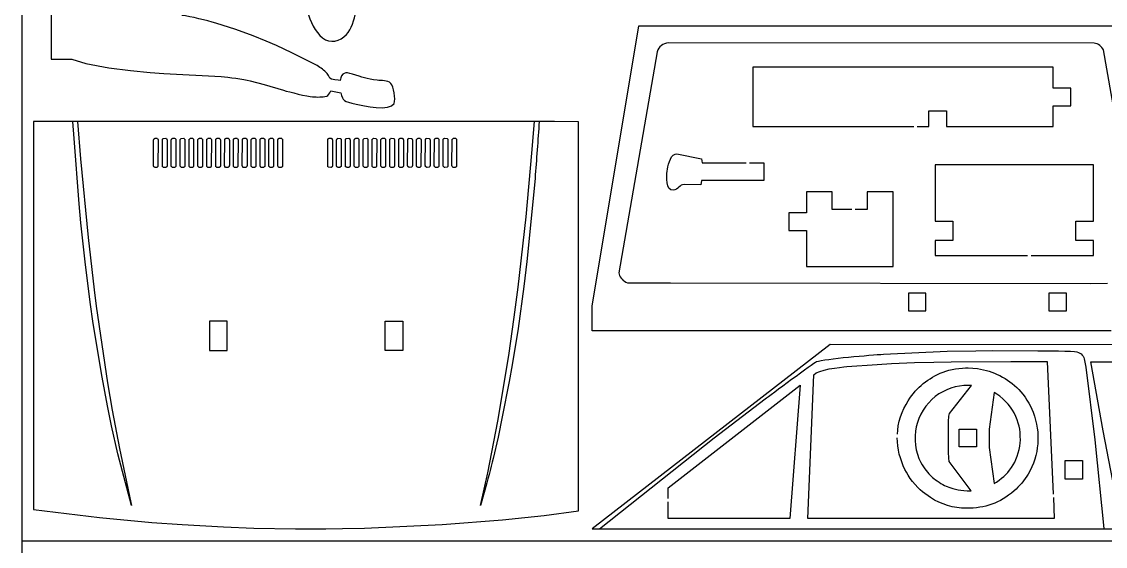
# Model space of a CAD drawing. Extents: x 16 to 596, y 60 to 440.
# Drawn here: x 16.2 to 173.4, y 249.5 to 325.7 of the extents above; entities that cross this region are included whole.
import ezdxf

# ---------------------------------------------------------------- set-up
doc = ezdxf.new("R2010")
doc.units = 0
doc.layers.get('0').update_dxf_attribs({"linetype": 'CONTINUOUS'})

msp = doc.modelspace()

# ---------------------------------------------------------------- linework, layer by layer
at = {"color": 1}
for p, q in [((16.208698, 440.268814), (16.208698, 60.268814)), ((23.808698, 308.718814), (23.633698, 311.168714)), ((24.308698, 311.168714), (24.758698, 305.768814)), ((90.208698, 306.568814), (90.583698, 311.168714)), ((24.533698, 299.243814), (23.808698, 308.718814)), ((89.383598, 297.343714), (90.208698, 306.568814)), ((24.758698, 305.768814), (25.833698, 294.343714)), ((90.683698, 302.943814), (90.283698, 298.543814)), ((24.808698, 296.443814), (24.533698, 299.243814)), ((88.233698, 287.143814), (89.383598, 297.343714)), ((90.283698, 298.543814), (89.483698, 290.868814)), ((25.408698, 290.793714), (24.808698, 296.443814)), ((25.833698, 294.343714), (26.708698, 286.743814)), ((89.483698, 290.868814), (89.058698, 287.218714)), ((26.133698, 284.968814), (25.408698, 290.793714)), ((26.708698, 286.743814), (27.033698, 284.368814)), ((87.658698, 282.768814), (88.233698, 287.143814)), ((89.058698, 287.218714), (88.208698, 281.118814)), ((26.583698, 281.843714), (26.133698, 284.968814)), ((27.033698, 284.368814), (28.658698, 273.218814)), ((27.883698, 274.068714), (26.583698, 281.843714)), ((86.858698, 277.193814), (87.658698, 282.768814)), ((88.208698, 281.118814), (87.358698, 275.868714)), ((85.283698, 267.668814), (86.858698, 277.193814)), ((141.208698, 277.393814), (150.483598, 277.818814)), ((150.483598, 277.818814), (154.608698, 277.893714)), ((154.608698, 277.893714), (157.083698, 277.918814)), ((157.083698, 277.918814), (163.633698, 277.893714)), ((87.358698, 275.868714), (86.933698, 273.443814)), ((170.408698, 276.468714), (170.558698, 275.493714)), ((170.558698, 275.493714), (171.883698, 264.943714)), ((28.658698, 269.893714), (27.883698, 274.068714)), ((28.658698, 273.218814), (29.333698, 269.243814)), ((86.933698, 273.443814), (85.933698, 268.293814)), ((116.683698, 265.243814), (124.058698, 270.893714)), ((29.258698, 266.993814), (28.658698, 269.893714)), ((29.333698, 269.243814), (30.383698, 263.718814)), ((83.808598, 260.168714), (85.283698, 267.668814)), ((85.933698, 268.293814), (85.308698, 265.343714)), ((30.158698, 262.943714), (29.258698, 266.993814)), ((85.308698, 265.343714), (84.583698, 262.243814)), ((100.033698, 252.018814), (116.683698, 265.243814)), ((171.883698, 264.943714), (173.208698, 252.093714)), ((32.133698, 255.443714), (30.158698, 262.943714)), ((30.383698, 263.718814), (32.058698, 255.843714)), ((82.758698, 255.443714), (83.808598, 260.168714)), ((83.383698, 257.668814), (82.758698, 255.443714)), ((32.058698, 255.843714), (32.133698, 255.443714))]:
    msp.add_line(p, q, dxfattribs=at)
at = {"color": 3}
for p, q in [((20.483698, 327.393814), (20.483698, 320.243814)), ((47.283698, 324.543814), (44.383698, 325.468714)), ((49.783698, 323.643814), (47.283698, 324.543814)), ((98.983698, 284.368814), (105.733698, 325.068714)), ((105.733698, 325.068714), (175.633698, 325.068714)), ((51.658698, 322.868814), (49.783698, 323.643814)), ((53.158698, 322.218814), (51.658698, 322.868814)), ((171.808698, 322.568814), (110.033698, 322.593814)), ((55.383698, 321.168814), (53.158698, 322.218814)), ((56.283698, 320.718714), (55.383698, 321.168814)), ((59.058698, 319.293814), (56.283698, 320.718714)), ((108.408598, 321.318714), (102.858598, 289.193714)), ((177.208698, 298.293714), (173.133698, 321.568814)), ((20.483698, 320.243814), (23.483698, 320.243814)), ((23.483698, 320.243814), (25.508698, 319.618814)), ((25.508698, 319.618814), (28.833698, 318.993814)), ((28.833698, 318.993814), (31.983698, 318.593814)), ((31.983698, 318.593814), (34.833698, 318.318714)), ((34.833698, 318.318714), (36.833698, 318.143714)), ((36.833698, 318.143714), (45.158698, 317.693814)), ((49.358698, 317.068814), (51.408698, 316.543714)), ((51.408698, 316.543714), (54.208698, 315.718814)), ((61.058698, 315.618814), (62.508698, 315.368714)), ((21.196198, 311.168714), (17.933698, 311.168714)), ((17.933698, 311.168714), (17.933698, 254.843714)), ((91.258698, 311.168714), (21.196198, 311.168714)), ((93.515698, 311.158914), (91.258698, 311.168714)), ((96.983698, 311.143814), (93.515698, 311.158914)), ((96.983698, 254.643714), (96.983698, 311.143814)), ((103.858598, 287.868814), (104.108698, 287.768714)), ((104.108698, 287.768714), (106.229098, 287.768714)), ((106.229098, 287.768714), (110.333698, 287.768714)), ((110.333698, 287.768714), (171.208698, 287.668814)), ((171.208698, 287.668814), (173.741498, 287.701914)), ((98.983698, 280.793814), (98.983698, 284.368814)), ((106.729098, 280.793814), (98.983698, 280.793814)), ((174.241498, 280.793814), (106.729098, 280.793814)), ((133.508698, 278.793814), (98.983698, 252.018814)), ((228.358698, 278.718814), (133.508698, 278.793814)), ((135.933698, 275.593814), (140.333698, 275.918814)), ((140.333698, 275.918814), (142.408698, 276.043714)), ((142.408698, 276.043714), (145.708698, 276.168814)), ((145.708698, 276.168814), (148.533698, 276.243714)), ((148.533698, 276.243714), (151.058698, 276.268714)), ((151.058698, 276.268714), (159.683698, 276.343814)), ((159.683698, 276.343814), (164.983698, 276.318814)), ((164.983698, 276.318814), (165.850398, 257.062314)), ((173.108698, 266.243814), (171.308698, 276.293714)), ((171.308698, 276.293714), (216.383698, 276.250114)), ((130.258598, 253.543814), (131.133698, 274.393814)), ((110.008598, 257.968814), (129.158698, 272.893714)), ((129.158698, 272.893714), (127.658598, 253.543814)), ((175.007098, 256.236314), (173.108698, 266.243814)), ((110.008598, 256.450214), (110.008598, 257.968814)), ((165.872898, 256.562314), (166.008698, 253.543814)), ((17.933698, 254.843714), (24.283698, 254.043714)), ((110.008598, 253.543814), (110.008598, 255.950214)), ((24.283698, 254.043714), (27.483698, 253.668714)), ((27.483698, 253.668714), (35.083698, 252.968814)), ((77.183698, 252.643714), (85.983598, 253.343814)), ((85.983598, 253.343814), (89.183598, 253.668714)), ((89.183598, 253.668714), (91.983698, 253.993814)), ((91.983698, 253.993814), (96.983698, 254.643714)), ((127.658598, 253.543814), (110.008598, 253.543814)), ((166.008698, 253.543814), (130.258598, 253.543814)), ((35.083698, 252.968814), (39.483698, 252.643714)), ((39.483698, 252.643714), (45.483698, 252.318814)), ((45.483698, 252.318814), (49.908698, 252.143814)), ((49.908698, 252.143814), (55.933698, 252.043714)), ((55.933698, 252.043714), (60.333698, 252.043714)), ((60.333698, 252.043714), (62.758698, 252.068714)), ((62.758698, 252.068714), (65.958598, 252.118814)), ((65.958598, 252.118814), (77.183698, 252.643714)), ((98.983698, 252.018814), (254.225098, 252.088214))]:
    msp.add_line(p, q, dxfattribs=at)
at = {"color": 2}
for p, q in [((165.833698, 319.093814), (122.283698, 319.093814)), ((122.283698, 319.093814), (122.283698, 310.443714)), ((165.833698, 316.043814), (165.833698, 319.093814)), ((168.383698, 316.043814), (165.833698, 316.043814)), ((168.383698, 313.468814), (168.383698, 316.043814)), ((165.833698, 310.443714), (165.833698, 313.468814)), ((165.833698, 313.468814), (168.383698, 313.468814)), ((147.808698, 310.443714), (147.808698, 312.718814)), ((147.808698, 312.718814), (150.358698, 312.718814)), ((150.358698, 312.718814), (150.358698, 310.443714)), ((122.283698, 310.443714), (145.615698, 310.443714)), ((146.115698, 310.443714), (147.808698, 310.443714)), ((150.358698, 310.443714), (165.833698, 310.443714)), ((110.983698, 306.443714), (111.258698, 306.468714)), ((111.258698, 306.468714), (114.833698, 305.743814)), ((114.833698, 305.743814), (114.908698, 305.168814)), ((114.908698, 305.168814), (121.286798, 305.168814)), ((121.786798, 305.168814), (123.858698, 305.168814)), ((123.858698, 305.168814), (123.858698, 302.618814)), ((171.683698, 304.893814), (148.733698, 304.893814)), ((148.733698, 304.893814), (148.733698, 296.693714)), ((171.683698, 296.693714), (171.683698, 304.893814)), ((114.708698, 301.968814), (112.308698, 302.018814)), ((114.808698, 302.593814), (114.708698, 301.968814)), ((123.858698, 302.618814), (114.808698, 302.593814)), ((133.783698, 300.968814), (130.058598, 300.968814)), ((130.058598, 300.968814), (130.058598, 297.918714)), ((133.783698, 298.418814), (133.783698, 300.968814)), ((142.608698, 300.968814), (138.883698, 300.968814)), ((138.883698, 300.968814), (138.883698, 298.418814)), ((142.608698, 290.143714), (142.608698, 300.968814)), ((130.058598, 297.918714), (127.508698, 297.918714)), ((127.508698, 297.918714), (127.508698, 295.368814)), ((136.634898, 298.418814), (133.783698, 298.418814)), ((138.883698, 298.418814), (137.134898, 298.418814)), ((148.733698, 296.693714), (151.283598, 296.693714)), ((151.283598, 296.693714), (151.283598, 293.893814)), ((169.133698, 293.893814), (169.133698, 296.693714)), ((169.133698, 296.693714), (171.683698, 296.693714)), ((127.508698, 295.368814), (130.058598, 295.368814)), ((130.058598, 295.368814), (130.058598, 290.143714)), ((151.283598, 293.893814), (148.733698, 293.893814)), ((148.733698, 293.893814), (148.733698, 291.718714)), ((171.683698, 293.893814), (169.133698, 293.893814)), ((171.683698, 291.718714), (171.683698, 293.893814)), ((148.733698, 291.718714), (162.136498, 291.718714)), ((162.636498, 291.718714), (171.683698, 291.718714)), ((130.058598, 290.143714), (142.608698, 290.143714)), ((153.533698, 275.393814), (154.883698, 275.293714)), ((148.033698, 256.568814), (146.883698, 257.393714))]:
    msp.add_line(p, q, dxfattribs=at)
at = {"color": 7}
for p, q in [((35.333698, 308.543814), (35.358698, 308.568814)), ((35.333698, 304.768814), (35.333698, 308.543814)), ((35.358698, 308.593714), (35.383698, 308.618714)), ((35.358698, 308.568814), (35.358698, 308.593714)), ((35.383698, 308.618714), (35.433698, 308.693814)), ((35.433698, 308.693814), (35.458698, 308.693814)), ((35.458698, 308.693814), (35.483698, 308.718814)), ((35.483698, 308.718814), (35.508698, 308.718814)), ((35.508698, 308.718814), (35.533698, 308.743814)), ((35.533698, 308.743814), (35.833698, 308.743814)), ((35.833698, 308.743814), (35.883698, 308.693814)), ((35.883698, 308.693814), (35.908698, 308.693814)), ((35.908698, 308.693814), (35.983698, 308.618714)), ((35.983698, 308.618714), (35.983698, 308.593714)), ((35.983698, 308.593714), (36.008698, 308.568814)), ((36.008698, 308.568814), (35.983698, 304.643714)), ((36.633698, 308.568814), (36.658698, 308.593714)), ((36.633698, 304.768814), (36.633698, 308.568814)), ((36.658698, 308.618714), (36.708698, 308.693814)), ((36.658698, 308.593714), (36.658698, 308.618714)), ((36.708698, 308.693814), (36.733698, 308.693814)), ((36.733698, 308.693814), (36.758698, 308.718814)), ((36.758698, 308.718814), (37.133698, 308.743814)), ((37.133698, 308.743814), (37.183698, 308.693814)), ((37.183698, 308.693814), (37.208698, 308.693814)), ((37.208698, 308.693814), (37.258698, 308.618714)), ((37.258698, 308.618714), (37.283698, 308.593714)), ((37.283698, 308.593714), (37.283698, 308.568814)), ((37.283698, 308.568814), (37.308698, 308.543814)), ((37.308698, 308.543814), (37.308698, 304.718814)), ((37.908698, 308.543814), (37.933698, 308.568814)), ((37.908698, 304.768814), (37.908698, 308.543814)), ((37.933698, 308.593714), (37.958698, 308.618714)), ((37.933698, 308.568814), (37.933698, 308.593714)), ((37.958698, 308.618714), (38.008698, 308.693814)), ((38.008698, 308.693814), (38.033698, 308.693814)), ((38.033698, 308.693814), (38.058698, 308.718814)), ((38.058698, 308.718814), (38.083698, 308.718814)), ((38.083698, 308.718814), (38.108698, 308.743814)), ((38.558698, 308.618714), (38.558698, 308.593714)), ((38.558698, 308.593714), (38.583698, 308.568814)), ((38.583698, 308.568814), (38.558698, 304.643714)), ((39.208698, 308.568814), (39.233698, 308.593714)), ((39.208698, 304.768814), (39.208698, 308.568814)), ((39.233698, 308.618714), (39.283698, 308.693814)), ((39.233698, 308.593714), (39.233698, 308.618714)), ((39.283698, 308.693814), (39.308698, 308.693814)), ((39.308698, 308.693814), (39.333698, 308.718814)), ((39.333698, 308.718814), (39.708698, 308.743814)), ((39.708698, 308.743814), (39.758698, 308.693814)), ((39.758698, 308.693814), (39.783698, 308.693814)), ((39.783698, 308.693814), (39.833698, 308.618714)), ((39.833698, 308.618714), (39.858698, 308.593714)), ((39.858698, 308.593714), (39.858698, 308.568814)), ((39.858698, 308.568814), (39.883698, 308.543814)), ((39.883698, 308.543814), (39.883698, 304.718814)), ((40.483698, 308.543814), (40.508698, 308.568814)), ((40.483698, 304.768814), (40.483698, 308.543814)), ((40.508698, 308.593714), (40.533698, 308.618714)), ((40.508698, 308.568814), (40.508698, 308.593714)), ((40.533698, 308.618714), (40.583698, 308.693814)), ((40.583698, 308.693814), (40.608698, 308.693814)), ((40.608698, 308.693814), (40.633698, 308.718814)), ((40.633698, 308.718814), (40.658698, 308.718814)), ((40.658698, 308.718814), (40.683698, 308.743814)), ((40.683698, 308.743814), (41.008698, 308.743814)), ((41.008698, 308.743814), (41.058698, 308.693814)), ((41.058698, 308.693814), (41.083698, 308.693814)), ((41.083698, 308.693814), (41.133698, 308.618714)), ((41.133698, 308.618714), (41.133698, 308.593714)), ((41.133698, 308.593714), (41.158698, 308.568814)), ((41.158698, 308.568814), (41.133698, 304.643714)), ((41.783698, 308.568814), (41.808698, 308.593714)), ((41.783698, 304.768814), (41.783698, 308.568814)), ((41.808698, 308.618714), (41.908698, 308.718814)), ((41.808698, 308.593714), (41.808698, 308.618714)), ((41.908698, 308.718814), (41.958698, 308.718814)), ((41.958698, 308.718814), (41.983698, 308.743814)), ((41.983698, 308.743814), (42.283698, 308.743814)), ((42.283698, 308.743814), (42.333698, 308.693814)), ((42.333698, 308.693814), (42.358698, 308.693814)), ((42.358698, 308.693814), (42.408698, 308.618714)), ((42.408698, 308.618714), (42.433698, 308.593714)), ((42.433698, 308.593714), (42.433698, 308.568814)), ((42.433698, 308.568814), (42.458698, 308.543814)), ((42.458698, 308.543814), (42.458698, 304.718814)), ((43.058698, 308.543814), (43.083698, 308.568814)), ((43.058698, 304.768814), (43.058698, 308.543814)), ((43.083698, 308.593714), (43.108698, 308.618714)), ((43.083698, 308.568814), (43.083698, 308.593714)), ((43.108698, 308.618714), (43.158698, 308.693814)), ((43.158698, 308.693814), (43.183698, 308.693814)), ((43.183698, 308.693814), (43.208698, 308.718814)), ((43.208698, 308.718814), (43.233698, 308.718814)), ((43.233698, 308.718814), (43.258698, 308.743814)), ((43.258698, 308.743814), (43.583698, 308.743814)), ((43.583698, 308.743814), (43.633698, 308.693814)), ((43.633698, 308.693814), (43.658698, 308.693814)), ((43.658698, 308.693814), (43.708698, 308.618714)), ((43.708698, 308.618714), (43.708698, 308.593714)), ((43.708698, 308.593714), (43.733698, 308.568814)), ((43.733698, 308.568814), (43.708698, 304.643714)), ((44.358698, 308.568814), (44.383698, 308.593714)), ((44.358698, 304.768814), (44.358698, 308.568814)), ((44.383698, 308.618714), (44.458698, 308.693814)), ((44.383698, 308.593714), (44.383698, 308.618714)), ((44.458698, 308.693814), (44.483698, 308.693814)), ((44.483698, 308.693814), (44.508698, 308.718814)), ((44.508698, 308.718814), (44.533698, 308.718814)), ((44.533698, 308.718814), (44.558698, 308.743814)), ((44.558698, 308.743814), (44.858698, 308.743814)), ((44.858698, 308.743814), (44.908698, 308.693814)), ((44.908698, 308.693814), (44.933698, 308.693814)), ((44.933698, 308.693814), (44.983698, 308.618714)), ((44.983698, 308.618714), (45.008698, 308.593714)), ((45.008698, 308.593714), (45.008698, 308.568814)), ((45.008698, 308.568814), (45.033698, 308.543814)), ((45.033698, 308.543814), (45.033698, 304.718814)), ((45.633698, 304.768814), (45.658698, 308.543814)), ((45.658698, 308.593714), (45.708698, 308.643714)), ((45.658698, 308.543814), (45.658698, 308.593714)), ((45.708698, 308.668814), (45.733698, 308.693814)), ((45.708698, 308.643714), (45.708698, 308.668814)), ((45.733698, 308.693814), (45.758698, 308.693814)), ((45.758698, 308.693814), (45.783698, 308.718814)), ((45.783698, 308.718814), (45.808698, 308.718814)), ((45.808698, 308.718814), (45.833698, 308.743814)), ((45.833698, 308.743814), (46.158698, 308.743814)), ((46.158698, 308.743814), (46.208698, 308.693814)), ((46.208698, 308.693814), (46.233698, 308.693814)), ((46.233698, 308.693814), (46.258698, 308.668814)), ((46.258698, 308.668814), (46.258698, 308.643714)), ((46.258698, 308.643714), (46.308698, 308.593714)), ((46.308698, 308.593714), (46.308698, 308.518814)), ((46.308698, 308.518814), (46.333698, 308.493814)), ((46.333698, 308.493814), (46.333698, 304.768814)), ((46.933698, 308.568814), (46.958698, 308.593714)), ((46.933698, 304.768814), (46.933698, 308.568814)), ((46.958698, 308.618714), (47.033698, 308.693814)), ((46.958698, 308.593714), (46.958698, 308.618714)), ((47.033698, 308.693814), (47.058698, 308.693814)), ((47.058698, 308.693814), (47.083698, 308.718814)), ((47.083698, 308.718814), (47.108698, 308.718814)), ((47.108698, 308.718814), (47.133698, 308.743814)), ((47.133698, 308.743814), (47.433698, 308.743814)), ((47.433698, 308.743814), (47.483698, 308.693814)), ((47.483698, 308.693814), (47.508698, 308.693814)), ((47.508698, 308.693814), (47.583698, 308.618714)), ((47.583698, 308.618714), (47.583698, 308.593714)), ((47.583698, 308.593714), (47.608698, 308.568814)), ((47.608698, 308.568814), (47.583698, 304.643714)), ((48.208698, 304.768814), (48.233698, 308.543814)), ((48.233698, 308.593714), (48.283698, 308.643714)), ((48.233698, 308.543814), (48.233698, 308.593714)), ((48.283698, 308.668814), (48.308698, 308.693814)), ((48.283698, 308.643714), (48.283698, 308.668814)), ((48.308698, 308.693814), (48.333698, 308.693814)), ((48.333698, 308.693814), (48.358698, 308.718814)), ((48.358698, 308.718814), (48.383698, 308.718814)), ((48.383698, 308.718814), (48.408698, 308.743814)), ((48.408698, 308.743814), (48.733698, 308.743814)), ((48.733698, 308.743814), (48.783698, 308.693814)), ((48.783698, 308.693814), (48.808698, 308.693814)), ((48.808698, 308.693814), (48.833698, 308.668814)), ((48.833698, 308.668814), (48.833698, 308.643714)), ((48.833698, 308.643714), (48.883698, 308.593714)), ((48.883698, 308.593714), (48.883698, 308.543814)), ((48.883698, 308.543814), (48.908698, 308.518814)), ((48.908698, 308.518814), (48.908698, 304.743814)), ((49.508698, 308.568814), (49.533698, 308.593714)), ((49.508698, 304.768814), (49.508698, 308.568814)), ((49.533698, 308.618714), (49.608698, 308.693814)), ((49.533698, 308.593714), (49.533698, 308.618714)), ((49.608698, 308.693814), (49.633698, 308.693814)), ((49.633698, 308.693814), (49.658698, 308.718814)), ((49.658698, 308.718814), (49.683698, 308.718814)), ((49.683698, 308.718814), (49.708698, 308.743814)), ((49.708698, 308.743814), (50.008698, 308.743814)), ((50.008698, 308.743814), (50.058698, 308.693814)), ((50.058698, 308.693814), (50.083698, 308.693814)), ((50.083698, 308.693814), (50.158698, 308.618714)), ((50.158698, 308.618714), (50.158698, 308.593714)), ((50.158698, 308.593714), (50.183698, 308.568814)), ((50.183698, 308.568814), (50.158698, 304.643714)), ((50.783698, 308.468814), (50.808698, 308.493814)), ((50.783698, 304.768814), (50.783698, 308.468814)), ((50.808698, 308.593714), (50.858698, 308.643714)), ((50.808698, 308.493814), (50.808698, 308.593714)), ((50.858698, 308.668814), (50.883698, 308.693814)), ((50.858698, 308.643714), (50.858698, 308.668814)), ((50.883698, 308.693814), (50.908698, 308.693814)), ((50.908698, 308.693814), (50.933698, 308.718814)), ((50.933698, 308.718814), (50.958698, 308.718814)), ((50.958698, 308.718814), (50.983698, 308.743814)), ((50.983698, 308.743814), (51.308698, 308.743814)), ((51.308698, 308.743814), (51.358698, 308.693814)), ((51.358698, 308.693814), (51.383698, 308.693814)), ((51.383698, 308.693814), (51.408698, 308.668814)), ((51.408698, 308.668814), (51.408698, 308.643714)), ((51.408698, 308.643714), (51.458698, 308.593714)), ((51.458698, 308.593714), (51.458698, 308.543814)), ((51.458698, 308.543814), (51.483698, 308.518814)), ((51.483698, 308.518814), (51.483698, 304.743814)), ((52.083698, 308.543814), (52.108698, 308.568814)), ((52.083698, 304.768814), (52.083698, 308.543814)), ((52.108698, 308.593714), (52.133698, 308.618714)), ((52.108698, 308.568814), (52.108698, 308.593714)), ((52.133698, 308.618714), (52.183698, 308.693814)), ((52.183698, 308.693814), (52.208698, 308.693814)), ((52.208698, 308.693814), (52.233698, 308.718814)), ((52.233698, 308.718814), (52.258698, 308.718814)), ((52.258698, 308.718814), (52.283698, 308.743814)), ((52.283698, 308.743814), (52.583698, 308.743814)), ((52.583698, 308.743814), (52.633698, 308.693814)), ((52.633698, 308.693814), (52.658698, 308.693814)), ((52.658698, 308.693814), (52.733698, 308.618714)), ((52.733698, 308.618714), (52.733698, 308.593714)), ((52.733698, 308.593714), (52.758698, 308.568814)), ((52.758698, 308.568814), (52.733698, 304.643714)), ((53.383698, 308.568814), (53.408698, 308.593714)), ((53.383698, 304.768814), (53.383698, 308.568814)), ((53.408698, 308.618714), (53.433698, 308.643714)), ((53.408698, 308.593714), (53.408698, 308.618714)), ((53.433698, 308.668814), (53.458698, 308.693814)), ((53.433698, 308.643714), (53.433698, 308.668814)), ((53.458698, 308.693814), (53.483698, 308.693814)), ((53.483698, 308.693814), (53.508698, 308.718814)), ((53.508698, 308.718814), (53.533698, 308.718814)), ((53.533698, 308.718814), (53.558698, 308.743814)), ((53.558698, 308.743814), (53.883698, 308.743814)), ((53.883698, 308.743814), (53.933698, 308.693814)), ((53.933698, 308.693814), (53.958698, 308.693814)), ((53.958698, 308.693814), (54.008698, 308.618714)), ((54.008698, 308.618714), (54.033698, 308.593714)), ((54.033698, 308.593714), (54.033698, 308.568814)), ((54.033698, 308.568814), (54.058698, 308.543814)), ((54.058698, 308.543814), (54.058698, 304.718814)), ((60.608598, 308.568814), (60.633698, 308.593714)), ((60.608598, 304.768814), (60.608598, 308.568814)), ((60.633698, 308.618714), (60.658698, 308.643714)), ((60.633698, 308.593714), (60.633698, 308.618714)), ((60.658698, 308.668814), (60.683698, 308.693814)), ((60.658698, 308.643714), (60.658698, 308.668814)), ((60.683698, 308.693814), (60.708698, 308.693814)), ((60.708698, 308.693814), (60.733698, 308.718814)), ((60.733698, 308.718814), (60.758698, 308.718814)), ((60.758698, 308.718814), (60.783598, 308.743814)), ((60.783598, 308.743814), (61.108698, 308.743814)), ((61.108698, 308.743814), (61.158698, 308.693814)), ((61.158698, 308.693814), (61.183598, 308.693814)), ((61.183598, 308.693814), (61.233698, 308.643714)), ((61.233698, 308.643714), (61.233698, 308.618714)), ((61.233698, 308.618714), (61.258698, 308.593714)), ((61.258698, 308.593714), (61.258698, 308.568814)), ((61.258698, 308.568814), (61.283698, 308.543814)), ((61.283698, 308.543814), (61.283698, 304.718814)), ((61.883698, 308.543814), (61.908698, 308.568814)), ((61.883698, 304.768814), (61.883698, 308.543814)), ((61.908698, 308.593714), (61.933698, 308.618714)), ((61.908698, 308.568814), (61.908698, 308.593714)), ((61.933698, 308.618714), (61.983598, 308.693814)), ((61.983598, 308.693814), (62.008698, 308.693814)), ((62.008698, 308.693814), (62.033698, 308.718814)), ((62.033698, 308.718814), (62.058698, 308.718814)), ((62.058698, 308.718814), (62.083698, 308.743814)), ((62.083698, 308.743814), (62.433698, 308.693814)), ((62.433698, 308.693814), (62.458698, 308.693814)), ((62.458698, 308.693814), (62.533698, 308.618714)), ((62.533698, 308.618714), (62.533698, 308.593714)), ((62.533698, 308.593714), (62.558698, 308.568814)), ((62.558698, 308.568814), (62.533698, 304.643714)), ((63.183598, 308.568814), (63.208698, 308.593714)), ((63.183598, 304.768814), (63.183598, 308.568814)), ((63.208698, 308.618714), (63.258698, 308.693814)), ((63.208698, 308.593714), (63.208698, 308.618714)), ((63.258698, 308.693814), (63.283698, 308.693814)), ((63.283698, 308.693814), (63.308698, 308.718814)), ((63.308698, 308.718814), (63.683698, 308.743814)), ((63.683698, 308.743814), (63.733698, 308.693814)), ((63.733698, 308.693814), (63.758598, 308.693814)), ((63.758598, 308.693814), (63.808698, 308.643714)), ((63.808698, 308.643714), (63.808698, 308.618714)), ((63.808698, 308.618714), (63.833698, 308.593714)), ((63.833698, 308.593714), (63.833698, 308.568814)), ((63.833698, 308.568814), (63.858698, 308.543814)), ((63.858698, 308.543814), (63.858698, 304.718814)), ((64.458698, 308.543814), (64.483698, 308.568814)), ((64.458698, 304.768814), (64.458698, 308.543814)), ((64.483698, 308.593714), (64.508698, 308.618714)), ((64.483698, 308.568814), (64.483698, 308.593714)), ((64.508698, 308.618714), (64.558598, 308.693814)), ((64.558598, 308.693814), (64.633698, 308.718814)), ((64.633698, 308.718814), (64.658698, 308.743814)), ((65.108698, 308.618714), (65.108698, 308.593714)), ((65.108698, 308.593714), (65.133698, 308.568814)), ((65.133698, 308.568814), (65.108698, 304.643714)), ((65.758598, 308.568814), (65.783698, 308.593714)), ((65.758598, 304.768814), (65.758598, 308.568814)), ((65.783698, 308.618714), (65.833698, 308.693814)), ((65.783698, 308.593714), (65.783698, 308.618714)), ((65.833698, 308.693814), (65.858698, 308.693814)), ((65.858698, 308.693814), (65.883698, 308.718814)), ((65.883698, 308.718814), (66.258698, 308.743814)), ((66.258698, 308.743814), (66.308698, 308.693814)), ((66.308698, 308.693814), (66.333698, 308.693814)), ((66.333698, 308.693814), (66.383698, 308.643714)), ((66.383698, 308.643714), (66.383698, 308.618714)), ((66.383698, 308.618714), (66.408698, 308.593714)), ((66.408698, 308.593714), (66.408698, 308.568814)), ((66.408698, 308.568814), (66.433698, 308.543814)), ((66.433698, 308.543814), (66.433698, 304.718814)), ((67.033698, 308.543814), (67.058698, 308.568814)), ((67.033698, 304.768814), (67.033698, 308.543814)), ((67.058698, 308.593714), (67.083698, 308.618714)), ((67.058698, 308.568814), (67.058698, 308.593714)), ((67.083698, 308.618714), (67.133598, 308.693814)), ((67.133598, 308.693814), (67.208698, 308.718814)), ((67.208698, 308.718814), (67.233698, 308.743814)), ((67.233698, 308.743814), (67.608698, 308.693814)), ((67.608698, 308.693814), (67.633698, 308.693814)), ((67.633698, 308.693814), (67.683698, 308.618714)), ((67.683698, 308.618714), (67.683698, 308.593714)), ((67.683698, 308.593714), (67.708698, 308.568814)), ((67.708698, 308.568814), (67.683698, 304.643714)), ((68.333598, 308.568814), (68.358698, 308.593714)), ((68.333598, 304.768814), (68.333598, 308.568814)), ((68.358698, 308.618714), (68.458698, 308.718814)), ((68.358698, 308.593714), (68.358698, 308.618714)), ((68.458698, 308.718814), (68.508698, 308.718814)), ((68.508698, 308.718814), (68.533598, 308.743814)), ((68.533598, 308.743814), (68.833698, 308.743814)), ((68.833698, 308.743814), (68.883698, 308.693814)), ((68.883698, 308.693814), (68.908698, 308.693814)), ((68.908698, 308.693814), (68.958698, 308.643714)), ((68.958698, 308.643714), (68.958698, 308.618714)), ((68.958698, 308.618714), (68.983698, 308.593714)), ((68.983698, 308.593714), (68.983698, 308.568814)), ((68.983698, 308.568814), (69.008698, 308.543814)), ((69.008698, 308.543814), (69.008698, 304.718814)), ((69.608698, 304.768814), (69.633698, 308.543814)), ((69.633698, 308.593714), (69.658698, 308.618714)), ((69.633698, 308.543814), (69.633698, 308.593714)), ((69.658698, 308.618714), (69.708698, 308.693814)), ((69.708698, 308.693814), (69.783698, 308.718814)), ((69.783698, 308.718814), (69.808698, 308.743814)), ((69.808698, 308.743814), (70.183698, 308.693814)), ((70.183698, 308.693814), (70.208698, 308.693814)), ((70.208698, 308.693814), (70.233698, 308.668814)), ((70.233698, 308.668814), (70.233698, 308.643714)), ((70.233698, 308.643714), (70.258698, 308.618714)), ((70.258698, 308.618714), (70.258698, 308.593714)), ((70.258698, 308.593714), (70.283698, 308.568814)), ((70.283698, 308.568814), (70.308598, 308.493814)), ((70.308598, 308.493814), (70.283698, 304.693814)), ((70.908598, 308.568814), (70.933598, 308.593714)), ((70.908598, 304.768814), (70.908598, 308.568814)), ((70.933598, 308.618714), (71.008698, 308.693814)), ((70.933598, 308.593714), (70.933598, 308.618714)), ((71.008698, 308.693814), (71.033698, 308.693814)), ((71.033698, 308.693814), (71.058698, 308.718814)), ((71.058698, 308.718814), (71.083698, 308.718814)), ((71.083698, 308.718814), (71.108598, 308.743814)), ((71.108598, 308.743814), (71.408698, 308.743814)), ((71.408698, 308.743814), (71.458698, 308.693814)), ((71.458698, 308.693814), (71.483698, 308.693814)), ((71.483698, 308.693814), (71.533698, 308.643714)), ((71.533698, 308.643714), (71.533698, 308.618714)), ((71.533698, 308.618714), (71.558698, 308.593714)), ((71.558698, 308.593714), (71.558698, 308.568814)), ((71.558698, 308.568814), (71.583698, 308.543814)), ((71.583698, 308.543814), (71.583698, 304.718814)), ((72.183698, 304.768814), (72.208698, 308.543814)), ((72.208698, 308.593714), (72.258698, 308.643714)), ((72.208698, 308.543814), (72.208698, 308.593714)), ((72.258698, 308.668814), (72.283698, 308.693814)), ((72.258698, 308.643714), (72.258698, 308.668814)), ((72.283698, 308.693814), (72.358698, 308.718814)), ((72.358698, 308.718814), (72.383698, 308.743814)), ((72.383698, 308.743814), (72.758698, 308.693814)), ((72.758698, 308.693814), (72.783698, 308.693814)), ((72.783698, 308.693814), (72.808698, 308.668814)), ((72.808698, 308.668814), (72.808698, 308.643714)), ((72.808698, 308.643714), (72.858698, 308.593714)), ((72.858698, 308.593714), (72.858698, 308.543814)), ((72.858698, 308.543814), (72.883698, 308.518814)), ((72.883698, 308.518814), (72.883698, 304.743814)), ((73.483598, 308.568814), (73.508598, 308.593714)), ((73.483598, 304.768814), (73.483598, 308.568814)), ((73.508598, 308.618714), (73.583698, 308.693814)), ((73.508598, 308.593714), (73.508598, 308.618714)), ((73.583698, 308.693814), (73.608698, 308.693814)), ((73.608698, 308.693814), (73.633698, 308.718814)), ((73.633698, 308.718814), (73.658698, 308.718814)), ((73.658698, 308.718814), (73.683598, 308.743814)), ((73.683598, 308.743814), (73.983698, 308.743814)), ((73.983698, 308.743814), (74.033698, 308.693814)), ((74.033698, 308.693814), (74.058698, 308.693814)), ((74.058698, 308.693814), (74.133698, 308.618714)), ((74.133698, 308.618714), (74.133698, 308.593714)), ((74.133698, 308.593714), (74.158698, 308.568814)), ((74.158698, 308.568814), (74.133698, 304.643714)), ((74.758698, 304.768814), (74.783698, 308.543814)), ((74.783698, 308.593714), (74.833698, 308.643714)), ((74.783698, 308.543814), (74.783698, 308.593714)), ((74.833698, 308.668814), (74.858698, 308.693814)), ((74.833698, 308.643714), (74.833698, 308.668814)), ((74.858698, 308.693814), (74.933698, 308.718814)), ((74.933698, 308.718814), (74.958698, 308.743814)), ((74.958698, 308.743814), (75.333698, 308.693814)), ((75.333698, 308.693814), (75.358698, 308.693814)), ((75.358698, 308.693814), (75.383698, 308.668814)), ((75.383698, 308.668814), (75.383698, 308.643714)), ((75.383698, 308.643714), (75.433698, 308.593714)), ((75.433698, 308.593714), (75.433698, 308.543814)), ((75.433698, 308.543814), (75.458698, 308.518814)), ((75.458698, 308.518814), (75.458698, 304.743814)), ((76.058698, 304.768814), (76.083598, 308.593714)), ((76.083598, 308.593714), (76.108698, 308.618714)), ((76.108698, 308.618714), (76.158698, 308.693814)), ((76.158698, 308.693814), (76.183698, 308.693814)), ((76.183698, 308.693814), (76.208698, 308.718814)), ((76.208698, 308.718814), (76.233698, 308.718814)), ((76.233698, 308.718814), (76.258698, 308.743814)), ((76.258698, 308.743814), (76.558698, 308.743814)), ((76.558698, 308.743814), (76.608698, 308.693814)), ((76.608698, 308.693814), (76.633698, 308.693814)), ((76.633698, 308.693814), (76.708698, 308.618714)), ((76.708698, 308.618714), (76.708698, 308.593714)), ((76.708698, 308.593714), (76.733698, 308.568814)), ((76.733698, 308.568814), (76.708698, 304.643714)), ((77.358698, 308.593714), (77.408698, 308.643714)), ((77.358698, 304.768814), (77.358698, 308.593714)), ((77.408698, 308.668814), (77.433698, 308.693814)), ((77.408698, 308.643714), (77.408698, 308.668814)), ((77.433698, 308.693814), (77.458598, 308.693814)), ((77.458598, 308.693814), (77.483598, 308.718814)), ((77.483598, 308.718814), (77.508698, 308.718814)), ((77.508698, 308.718814), (77.533698, 308.743814)), ((77.533698, 308.743814), (77.908698, 308.693814)), ((77.908698, 308.693814), (77.933698, 308.693814)), ((77.933698, 308.693814), (77.958698, 308.668814)), ((77.958698, 308.668814), (77.958698, 308.643714)), ((77.958698, 308.643714), (78.008698, 308.593714)), ((78.008698, 308.593714), (78.008698, 308.543814)), ((78.008698, 308.543814), (78.033698, 308.518814)), ((78.033698, 308.518814), (78.033698, 304.743814)), ((78.633698, 304.768814), (78.658598, 308.593714)), ((78.658598, 308.593714), (78.683698, 308.618714)), ((78.683698, 308.618714), (78.733698, 308.693814)), ((78.733698, 308.693814), (78.758698, 308.693814)), ((78.758698, 308.693814), (78.783698, 308.718814)), ((78.783698, 308.718814), (78.808698, 308.718814)), ((78.808698, 308.718814), (78.833698, 308.743814)), ((78.833698, 308.743814), (79.133698, 308.743814)), ((79.133698, 308.743814), (79.183698, 308.693814)), ((79.183698, 308.693814), (79.208698, 308.693814)), ((79.208698, 308.693814), (79.283698, 308.618714)), ((79.283698, 308.618714), (79.283698, 308.593714)), ((79.283698, 308.593714), (79.308698, 308.568814)), ((79.308698, 308.568814), (79.283698, 304.643714)), ((35.333698, 304.718814), (35.333698, 304.768814)), ((35.358698, 304.693814), (35.333698, 304.718814)), ((35.358698, 304.643714), (35.358698, 304.693814)), ((35.383698, 304.618714), (35.358698, 304.643714)), ((35.383698, 304.593814), (35.383698, 304.618714)), ((35.408698, 304.593814), (35.383698, 304.593814)), ((35.483698, 304.518814), (35.408698, 304.593814)), ((35.533698, 304.518814), (35.483698, 304.518814)), ((35.558698, 304.493814), (35.533698, 304.518814)), ((35.783698, 304.493814), (35.558698, 304.493814)), ((35.808698, 304.518814), (35.783698, 304.493814)), ((35.833698, 304.518814), (35.808698, 304.518814)), ((35.858698, 304.543814), (35.833698, 304.518814)), ((35.883698, 304.543814), (35.858698, 304.543814)), ((35.983698, 304.643714), (35.883698, 304.543814)), ((36.658698, 304.618714), (36.633698, 304.768814)), ((36.708698, 304.593814), (36.658698, 304.618714)), ((36.783698, 304.518814), (36.708698, 304.593814)), ((36.833698, 304.518814), (36.783698, 304.518814)), ((36.858698, 304.493814), (36.833698, 304.518814)), ((37.083698, 304.493814), (36.858698, 304.493814)), ((37.108698, 304.518814), (37.083698, 304.493814)), ((37.133698, 304.518814), (37.108698, 304.518814)), ((37.158698, 304.543814), (37.133698, 304.518814)), ((37.183698, 304.543814), (37.158698, 304.543814)), ((37.258698, 304.618714), (37.183698, 304.543814)), ((37.283698, 304.668714), (37.258698, 304.643714)), ((37.258698, 304.643714), (37.258698, 304.618714)), ((37.308698, 304.718814), (37.283698, 304.693814)), ((37.283698, 304.693814), (37.283698, 304.668714)), ((37.908698, 304.718814), (37.908698, 304.768814)), ((37.933698, 304.693814), (37.908698, 304.718814)), ((37.933698, 304.643714), (37.933698, 304.693814)), ((37.958698, 304.618714), (37.933698, 304.643714)), ((37.958698, 304.593814), (37.958698, 304.618714)), ((37.983698, 304.593814), (37.958698, 304.593814)), ((38.058698, 304.518814), (37.983698, 304.593814)), ((38.108698, 304.518814), (38.058698, 304.518814)), ((38.133698, 304.493814), (38.108698, 304.518814)), ((38.358698, 304.493814), (38.133698, 304.493814)), ((38.383698, 304.518814), (38.358698, 304.493814)), ((38.483698, 304.543814), (38.383698, 304.518814)), ((38.558698, 304.643714), (38.483698, 304.568814)), ((38.483698, 304.568814), (38.483698, 304.543814)), ((39.233698, 304.618714), (39.208698, 304.768814)), ((39.283698, 304.593814), (39.233698, 304.618714)), ((39.358698, 304.518814), (39.283698, 304.593814)), ((39.408698, 304.518814), (39.358698, 304.518814)), ((39.433698, 304.493814), (39.408698, 304.518814)), ((39.658698, 304.493814), (39.433698, 304.493814)), ((39.683698, 304.518814), (39.658698, 304.493814)), ((39.708698, 304.518814), (39.683698, 304.518814)), ((39.733698, 304.543814), (39.708698, 304.518814)), ((39.758698, 304.543814), (39.733698, 304.543814)), ((39.833698, 304.618714), (39.758698, 304.543814)), ((39.858698, 304.668714), (39.833698, 304.643714)), ((39.833698, 304.643714), (39.833698, 304.618714)), ((39.883698, 304.718814), (39.858698, 304.693814)), ((39.858698, 304.693814), (39.858698, 304.668714)), ((40.483698, 304.718814), (40.483698, 304.768814)), ((40.508698, 304.693814), (40.483698, 304.718814)), ((40.508698, 304.643714), (40.508698, 304.693814)), ((40.633698, 304.518814), (40.508698, 304.643714)), ((40.933698, 304.493814), (40.633698, 304.518814)), ((40.958698, 304.518814), (40.933698, 304.493814)), ((41.008698, 304.518814), (40.958698, 304.518814)), ((41.033698, 304.543814), (41.008698, 304.518814)), ((41.058698, 304.543814), (41.033698, 304.543814)), ((41.083698, 304.568814), (41.058698, 304.543814)), ((41.133698, 304.643714), (41.083698, 304.593814)), ((41.083698, 304.593814), (41.083698, 304.568814)), ((41.808698, 304.618714), (41.783698, 304.768814)), ((41.858698, 304.593814), (41.808698, 304.618714)), ((41.933698, 304.518814), (41.858698, 304.593814)), ((41.983698, 304.518814), (41.933698, 304.518814)), ((42.008698, 304.493814), (41.983698, 304.518814)), ((42.233698, 304.493814), (42.008698, 304.493814)), ((42.258698, 304.518814), (42.233698, 304.493814)), ((42.283698, 304.518814), (42.258698, 304.518814)), ((42.308698, 304.543814), (42.283698, 304.518814)), ((42.333698, 304.543814), (42.308698, 304.543814)), ((42.408698, 304.618714), (42.333698, 304.543814)), ((42.433698, 304.668714), (42.408698, 304.643714)), ((42.408698, 304.643714), (42.408698, 304.618714)), ((42.458698, 304.718814), (42.433698, 304.693814)), ((42.433698, 304.693814), (42.433698, 304.668714)), ((43.058698, 304.743814), (43.058698, 304.768814)), ((43.083698, 304.718814), (43.058698, 304.743814)), ((43.083698, 304.643714), (43.083698, 304.718814)), ((43.208698, 304.518814), (43.083698, 304.643714)), ((43.508698, 304.493814), (43.208698, 304.518814)), ((43.533698, 304.518814), (43.508698, 304.493814)), ((43.583698, 304.518814), (43.533698, 304.518814)), ((43.608698, 304.543814), (43.583698, 304.518814)), ((43.633698, 304.543814), (43.608698, 304.543814)), ((43.658698, 304.568814), (43.633698, 304.543814)), ((43.708698, 304.643714), (43.658698, 304.593814)), ((43.658698, 304.593814), (43.658698, 304.568814)), ((44.383698, 304.618714), (44.358698, 304.768814)), ((44.433698, 304.593814), (44.383698, 304.618714)), ((44.508698, 304.518814), (44.433698, 304.593814)), ((44.558698, 304.518814), (44.508698, 304.518814)), ((44.583698, 304.493814), (44.558698, 304.518814)), ((44.808698, 304.493814), (44.583698, 304.493814)), ((44.833698, 304.518814), (44.808698, 304.493814)), ((44.858698, 304.518814), (44.833698, 304.518814)), ((44.883698, 304.543814), (44.858698, 304.518814)), ((44.908698, 304.543814), (44.883698, 304.543814)), ((44.983698, 304.618714), (44.908698, 304.543814)), ((45.008698, 304.668714), (44.983698, 304.643714)), ((44.983698, 304.643714), (44.983698, 304.618714)), ((45.033698, 304.718814), (45.008698, 304.693814)), ((45.008698, 304.693814), (45.008698, 304.668714)), ((45.633698, 304.743814), (45.633698, 304.768814)), ((45.658698, 304.718814), (45.633698, 304.743814)), ((45.658698, 304.643714), (45.658698, 304.718814)), ((45.783698, 304.518814), (45.658698, 304.643714)), ((45.858698, 304.518814), (45.783698, 304.518814)), ((45.883698, 304.493814), (45.858698, 304.518814)), ((46.158698, 304.518814), (45.883698, 304.493814)), ((46.183698, 304.543814), (46.158698, 304.518814)), ((46.208698, 304.543814), (46.183698, 304.543814)), ((46.258698, 304.593814), (46.208698, 304.543814)), ((46.308698, 304.668714), (46.258698, 304.618714)), ((46.258698, 304.618714), (46.258698, 304.593814)), ((46.333698, 304.768814), (46.308698, 304.743814)), ((46.308698, 304.743814), (46.308698, 304.668714)), ((46.933698, 304.718814), (46.933698, 304.768814)), ((46.958698, 304.693814), (46.933698, 304.718814)), ((46.958698, 304.643714), (46.958698, 304.693814)), ((46.983698, 304.618714), (46.958698, 304.643714)), ((46.983698, 304.593814), (46.983698, 304.618714)), ((47.008698, 304.593814), (46.983698, 304.593814)), ((47.083698, 304.518814), (47.008698, 304.593814)), ((47.133698, 304.518814), (47.083698, 304.518814)), ((47.158698, 304.493814), (47.133698, 304.518814)), ((47.383698, 304.493814), (47.158698, 304.493814)), ((47.408698, 304.518814), (47.383698, 304.493814)), ((47.433698, 304.518814), (47.408698, 304.518814)), ((47.458698, 304.543814), (47.433698, 304.518814)), ((47.483698, 304.543814), (47.458698, 304.543814)), ((47.583698, 304.643714), (47.483698, 304.543814)), ((48.208698, 304.743814), (48.208698, 304.768814)), ((48.233698, 304.718814), (48.208698, 304.743814)), ((48.233698, 304.643714), (48.233698, 304.718814)), ((48.308698, 304.593814), (48.233698, 304.643714)), ((48.308698, 304.568814), (48.308698, 304.593814)), ((48.358698, 304.518814), (48.308698, 304.568814)), ((48.433698, 304.518814), (48.358698, 304.518814)), ((48.458698, 304.493814), (48.433698, 304.518814)), ((48.733698, 304.518814), (48.458698, 304.493814)), ((48.758698, 304.543814), (48.733698, 304.518814)), ((48.783698, 304.543814), (48.758698, 304.543814)), ((48.833698, 304.593814), (48.783698, 304.543814)), ((48.883698, 304.668714), (48.833698, 304.618714)), ((48.833698, 304.618714), (48.833698, 304.593814)), ((48.908698, 304.743814), (48.883698, 304.718814)), ((48.883698, 304.718814), (48.883698, 304.668714)), ((49.508698, 304.718814), (49.508698, 304.768814)), ((49.533698, 304.693814), (49.508698, 304.718814)), ((49.533698, 304.643714), (49.533698, 304.693814)), ((49.558698, 304.618714), (49.533698, 304.643714)), ((49.558698, 304.593814), (49.558698, 304.618714)), ((49.583698, 304.593814), (49.558698, 304.593814)), ((49.658698, 304.518814), (49.583698, 304.593814)), ((49.708698, 304.518814), (49.658698, 304.518814)), ((49.733698, 304.493814), (49.708698, 304.518814)), ((49.958698, 304.493814), (49.733698, 304.493814)), ((49.983698, 304.518814), (49.958698, 304.493814)), ((50.008698, 304.518814), (49.983698, 304.518814)), ((50.033698, 304.543814), (50.008698, 304.518814)), ((50.058698, 304.543814), (50.033698, 304.543814)), ((50.158698, 304.643714), (50.058698, 304.543814)), ((50.808698, 304.743814), (50.783698, 304.768814)), ((50.833698, 304.618714), (50.808698, 304.743814)), ((50.883698, 304.593814), (50.833698, 304.618714)), ((50.883698, 304.568814), (50.883698, 304.593814)), ((50.933698, 304.518814), (50.883698, 304.568814)), ((51.008698, 304.518814), (50.933698, 304.518814)), ((51.033698, 304.493814), (51.008698, 304.518814)), ((51.308698, 304.518814), (51.033698, 304.493814)), ((51.333698, 304.543814), (51.308698, 304.518814)), ((51.358698, 304.543814), (51.333698, 304.543814)), ((51.408698, 304.593814), (51.358698, 304.543814)), ((51.458698, 304.668714), (51.408698, 304.618714)), ((51.408698, 304.618714), (51.408698, 304.593814)), ((51.483698, 304.743814), (51.458698, 304.718814)), ((51.458698, 304.718814), (51.458698, 304.668714)), ((52.083698, 304.718814), (52.083698, 304.768814)), ((52.108698, 304.693814), (52.083698, 304.718814)), ((52.108698, 304.643714), (52.108698, 304.693814)), ((52.133698, 304.618714), (52.108698, 304.643714)), ((52.133698, 304.593814), (52.133698, 304.618714)), ((52.158698, 304.593814), (52.133698, 304.593814)), ((52.233698, 304.518814), (52.158698, 304.593814)), ((52.283698, 304.518814), (52.233698, 304.518814)), ((52.308698, 304.493814), (52.283698, 304.518814)), ((52.533698, 304.493814), (52.308698, 304.493814)), ((52.558698, 304.518814), (52.533698, 304.493814)), ((52.583698, 304.518814), (52.558698, 304.518814)), ((52.608698, 304.543814), (52.583698, 304.518814)), ((52.633698, 304.543814), (52.608698, 304.543814)), ((52.733698, 304.643714), (52.633698, 304.543814)), ((53.408698, 304.618714), (53.383698, 304.768814)), ((53.458698, 304.593814), (53.408698, 304.618714)), ((53.483698, 304.568814), (53.458698, 304.593814)), ((53.483698, 304.543814), (53.483698, 304.568814)), ((53.583698, 304.518814), (53.483698, 304.543814)), ((53.608698, 304.493814), (53.583698, 304.518814)), ((53.833698, 304.493814), (53.608698, 304.493814)), ((53.858698, 304.518814), (53.833698, 304.493814)), ((53.883698, 304.518814), (53.858698, 304.518814)), ((53.908698, 304.543814), (53.883698, 304.518814)), ((53.933698, 304.543814), (53.908698, 304.543814)), ((54.008698, 304.618714), (53.933698, 304.543814)), ((54.033698, 304.668714), (54.008698, 304.643714)), ((54.008698, 304.643714), (54.008698, 304.618714)), ((54.058698, 304.718814), (54.033698, 304.693814)), ((54.033698, 304.693814), (54.033698, 304.668714)), ((60.633698, 304.618714), (60.608598, 304.768814)), ((60.683698, 304.593814), (60.633698, 304.618714)), ((60.708698, 304.568814), (60.683698, 304.593814)), ((60.708698, 304.543814), (60.708698, 304.568814)), ((61.058698, 304.493814), (60.708698, 304.543814)), ((61.083698, 304.518814), (61.058698, 304.493814)), ((61.108698, 304.518814), (61.083698, 304.518814)), ((61.133698, 304.543814), (61.108698, 304.518814)), ((61.158698, 304.543814), (61.133698, 304.543814)), ((61.233698, 304.618714), (61.158698, 304.543814)), ((61.258698, 304.668714), (61.233698, 304.643714)), ((61.233698, 304.643714), (61.233698, 304.618714)), ((61.283698, 304.718814), (61.258698, 304.693814)), ((61.258698, 304.693814), (61.258698, 304.668714)), ((61.883698, 304.718814), (61.883698, 304.768814)), ((61.908698, 304.693814), (61.883698, 304.718814)), ((61.908698, 304.643714), (61.908698, 304.693814)), ((61.933698, 304.618714), (61.908698, 304.643714)), ((61.933698, 304.593814), (61.933698, 304.618714)), ((61.958698, 304.593814), (61.933698, 304.593814)), ((62.033698, 304.518814), (61.958698, 304.593814)), ((62.083698, 304.518814), (62.033698, 304.518814)), ((62.108698, 304.493814), (62.083698, 304.518814)), ((62.333698, 304.493814), (62.108698, 304.493814)), ((62.358698, 304.518814), (62.333698, 304.493814)), ((62.433698, 304.543814), (62.358698, 304.518814)), ((62.533698, 304.643714), (62.433698, 304.543814)), ((63.208698, 304.618714), (63.183598, 304.768814)), ((63.258698, 304.593814), (63.208698, 304.618714)), ((63.333698, 304.518814), (63.258698, 304.593814)), ((63.633698, 304.493814), (63.333698, 304.518814)), ((63.658698, 304.518814), (63.633698, 304.493814)), ((63.683698, 304.518814), (63.658698, 304.518814)), ((63.708698, 304.543814), (63.683698, 304.518814)), ((63.733698, 304.543814), (63.708698, 304.543814)), ((63.808698, 304.618714), (63.733698, 304.543814)), ((63.833698, 304.668714), (63.808698, 304.643714)), ((63.808698, 304.643714), (63.808698, 304.618714)), ((63.858698, 304.718814), (63.833698, 304.693814)), ((63.833698, 304.693814), (63.833698, 304.668714)), ((64.458698, 304.718814), (64.458698, 304.768814)), ((64.483698, 304.693814), (64.458698, 304.718814)), ((64.483698, 304.643714), (64.483698, 304.693814)), ((64.933698, 304.518814), (64.908698, 304.493814)), ((65.033698, 304.543814), (64.933698, 304.518814)), ((65.108698, 304.643714), (65.033698, 304.568814)), ((65.033698, 304.568814), (65.033698, 304.543814)), ((65.783698, 304.618714), (65.758598, 304.768814)), ((65.833698, 304.593814), (65.783698, 304.618714)), ((65.908698, 304.518814), (65.833698, 304.593814)), ((66.208698, 304.493814), (65.908698, 304.518814)), ((66.233698, 304.518814), (66.208698, 304.493814)), ((66.258698, 304.518814), (66.233698, 304.518814)), ((66.283698, 304.543814), (66.258698, 304.518814)), ((66.308698, 304.543814), (66.283698, 304.543814)), ((66.383698, 304.618714), (66.308698, 304.543814)), ((66.408698, 304.668714), (66.383698, 304.643714)), ((66.383698, 304.643714), (66.383698, 304.618714)), ((66.433698, 304.718814), (66.408698, 304.693814)), ((66.408698, 304.693814), (66.408698, 304.668714)), ((67.033698, 304.743814), (67.033698, 304.768814)), ((67.058698, 304.718814), (67.033698, 304.743814)), ((67.058698, 304.643714), (67.058698, 304.718814)), ((67.508698, 304.518814), (67.483698, 304.493814)), ((67.608698, 304.543814), (67.508698, 304.518814)), ((67.633698, 304.568814), (67.608698, 304.543814)), ((67.683698, 304.643714), (67.633698, 304.593814)), ((67.633698, 304.593814), (67.633698, 304.568814)), ((68.358698, 304.618714), (68.333598, 304.768814)), ((68.408698, 304.593814), (68.358698, 304.618714)), ((68.483698, 304.518814), (68.408698, 304.593814)), ((68.783698, 304.493814), (68.483698, 304.518814)), ((68.808698, 304.518814), (68.783698, 304.493814)), ((68.833698, 304.518814), (68.808698, 304.518814)), ((68.858698, 304.543814), (68.833698, 304.518814)), ((68.883698, 304.543814), (68.858698, 304.543814)), ((68.958698, 304.618714), (68.883698, 304.543814)), ((68.983698, 304.668714), (68.958698, 304.643714)), ((68.958698, 304.643714), (68.958698, 304.618714)), ((69.008698, 304.718814), (68.983698, 304.693814)), ((68.983698, 304.693814), (68.983698, 304.668714)), ((69.608698, 304.743814), (69.608698, 304.768814)), ((69.633698, 304.718814), (69.608698, 304.743814)), ((69.633698, 304.643714), (69.633698, 304.718814)), ((70.083698, 304.518814), (70.058698, 304.493814)), ((70.183698, 304.543814), (70.083698, 304.518814)), ((70.233698, 304.593814), (70.183698, 304.543814)), ((70.258698, 304.643714), (70.233698, 304.618714)), ((70.233698, 304.618714), (70.233698, 304.593814)), ((70.283698, 304.693814), (70.258698, 304.643714)), ((70.933598, 304.618714), (70.908598, 304.768814)), ((70.983698, 304.593814), (70.933598, 304.618714)), ((71.058698, 304.518814), (70.983698, 304.593814)), ((71.108598, 304.518814), (71.058698, 304.518814)), ((71.133598, 304.493814), (71.108598, 304.518814)), ((71.358698, 304.493814), (71.133598, 304.493814)), ((71.383698, 304.518814), (71.358698, 304.493814)), ((71.408698, 304.518814), (71.383698, 304.518814)), ((71.433698, 304.543814), (71.408698, 304.518814)), ((71.458698, 304.543814), (71.433698, 304.543814)), ((71.533698, 304.618714), (71.458698, 304.543814)), ((71.558698, 304.668714), (71.533698, 304.643714)), ((71.533698, 304.643714), (71.533698, 304.618714)), ((71.583698, 304.718814), (71.558698, 304.693814)), ((71.558698, 304.693814), (71.558698, 304.668714)), ((72.183698, 304.743814), (72.183698, 304.768814)), ((72.208698, 304.718814), (72.183698, 304.743814)), ((72.208698, 304.643714), (72.208698, 304.718814)), ((72.408698, 304.518814), (72.208698, 304.643714)), ((72.433698, 304.493814), (72.408698, 304.518814)), ((72.758698, 304.543814), (72.433698, 304.493814)), ((72.808698, 304.593814), (72.758698, 304.543814)), ((72.858698, 304.668714), (72.808698, 304.618714)), ((72.808698, 304.618714), (72.808698, 304.593814)), ((72.883698, 304.743814), (72.858698, 304.718814)), ((72.858698, 304.718814), (72.858698, 304.668714)), ((73.483598, 304.718814), (73.483598, 304.768814)), ((73.508598, 304.693814), (73.483598, 304.718814)), ((73.508598, 304.643714), (73.508598, 304.693814)), ((73.533698, 304.618714), (73.508598, 304.643714)), ((73.533698, 304.593814), (73.533698, 304.618714)), ((73.558698, 304.593814), (73.533698, 304.593814)), ((73.633698, 304.518814), (73.558698, 304.593814)), ((73.683598, 304.518814), (73.633698, 304.518814)), ((73.708598, 304.493814), (73.683598, 304.518814)), ((73.933698, 304.493814), (73.708598, 304.493814)), ((73.958698, 304.518814), (73.933698, 304.493814)), ((73.983698, 304.518814), (73.958698, 304.518814)), ((74.008698, 304.543814), (73.983698, 304.518814)), ((74.033698, 304.543814), (74.008698, 304.543814)), ((74.133698, 304.643714), (74.033698, 304.543814)), ((74.783698, 304.743814), (74.758698, 304.768814)), ((74.808698, 304.618714), (74.783698, 304.743814)), ((74.858698, 304.593814), (74.808698, 304.618714)), ((74.983698, 304.518814), (74.858698, 304.593814)), ((75.008698, 304.493814), (74.983698, 304.518814)), ((75.333698, 304.543814), (75.008698, 304.493814)), ((75.383698, 304.593814), (75.333698, 304.543814)), ((75.433698, 304.668714), (75.383698, 304.618714)), ((75.383698, 304.618714), (75.383698, 304.593814)), ((75.458698, 304.743814), (75.433698, 304.718814)), ((75.433698, 304.718814), (75.433698, 304.668714)), ((76.083598, 304.643714), (76.058698, 304.768814)), ((76.108698, 304.618714), (76.083598, 304.643714)), ((76.108698, 304.593814), (76.108698, 304.618714)), ((76.133698, 304.593814), (76.108698, 304.593814)), ((76.208698, 304.518814), (76.133698, 304.593814)), ((76.258698, 304.518814), (76.208698, 304.518814)), ((76.283598, 304.493814), (76.258698, 304.518814)), ((76.508698, 304.493814), (76.283598, 304.493814)), ((76.533698, 304.518814), (76.508698, 304.493814)), ((76.558698, 304.518814), (76.533698, 304.518814)), ((76.583698, 304.543814), (76.558698, 304.518814)), ((76.608698, 304.543814), (76.583698, 304.543814)), ((76.708698, 304.643714), (76.608698, 304.543814)), ((77.383698, 304.618714), (77.358698, 304.768814)), ((77.433698, 304.593814), (77.383698, 304.618714)), ((77.483598, 304.518814), (77.433698, 304.593814)), ((77.558698, 304.518814), (77.483598, 304.518814)), ((77.583698, 304.493814), (77.558698, 304.518814)), ((77.908698, 304.543814), (77.583698, 304.493814)), ((77.958698, 304.593814), (77.908698, 304.543814)), ((78.008698, 304.668714), (77.958698, 304.618714)), ((77.958698, 304.618714), (77.958698, 304.593814)), ((78.033698, 304.743814), (78.008698, 304.718814)), ((78.008698, 304.718814), (78.008698, 304.668714)), ((78.658598, 304.643714), (78.633698, 304.768814)), ((78.683698, 304.618714), (78.658598, 304.643714)), ((78.683698, 304.593814), (78.683698, 304.618714)), ((78.708698, 304.593814), (78.683698, 304.593814)), ((78.783698, 304.518814), (78.708698, 304.593814)), ((78.833698, 304.518814), (78.783698, 304.518814)), ((78.858598, 304.493814), (78.833698, 304.518814)), ((79.083698, 304.493814), (78.858598, 304.493814)), ((79.108698, 304.518814), (79.083698, 304.493814)), ((79.133698, 304.518814), (79.108698, 304.518814)), ((79.158698, 304.543814), (79.133698, 304.518814)), ((79.183698, 304.543814), (79.158698, 304.543814)), ((79.283698, 304.643714), (79.183698, 304.543814)), ((147.383698, 286.243814), (144.833698, 286.243814)), ((144.833698, 286.243814), (144.833698, 283.693814)), ((147.383698, 283.693814), (147.383698, 286.243814)), ((167.783698, 286.243814), (165.233698, 286.243814)), ((165.233698, 286.243814), (165.233698, 283.693814)), ((167.783698, 283.693814), (167.783698, 286.243814)), ((144.833698, 283.693814), (147.383698, 283.693814)), ((165.233698, 283.693814), (167.783698, 283.693814)), ((46.008698, 282.168814), (43.458698, 282.168814)), ((43.458698, 282.168814), (43.458698, 277.918814)), ((46.008698, 277.918814), (46.008698, 282.168814)), ((68.958698, 282.168814), (71.508598, 282.168814)), ((68.958698, 277.918814), (68.958698, 282.168814)), ((71.508598, 282.168814), (71.508598, 277.918814)), ((43.458698, 277.918814), (46.008698, 277.918814)), ((71.508598, 277.918814), (68.958698, 277.918814)), ((150.808698, 268.768714), (153.983698, 272.843814)), ((153.983698, 272.843814), (153.533698, 272.868714)), ((157.283698, 271.818814), (156.558698, 266.493814)), ((152.183698, 263.943714), (152.183698, 266.493814)), ((152.183698, 266.493814), (154.708698, 266.493814)), ((154.708698, 266.493814), (154.733698, 263.943714)), ((156.558698, 266.493814), (156.558698, 263.843814)), ((154.733698, 263.943714), (152.183698, 263.943714)), ((156.558698, 263.843814), (157.283698, 258.593714)), ((153.958698, 257.568814), (150.758698, 261.793714)), ((167.558698, 259.268814), (167.558698, 261.943814)), ((167.558698, 261.943814), (170.108698, 261.943814)), ((170.108698, 261.943814), (170.108698, 259.268814)), ((157.283698, 258.593714), (157.608698, 258.793714)), ((170.108698, 259.268814), (167.558698, 259.268814))]:
    msp.add_line(p, q, dxfattribs=at)
at = {"color": 5}
msp.add_line((16.208698, 250.268714), (596.208698, 250.268714), dxfattribs=at)
at = {"color": 3}
for points in [[(56.883698, 331.868714), (57.048598, 329.220414), (57.701198, 325.087714), (59.858698, 323.318714)], [(63.308698, 323.793814), (64.045698, 324.531114), (64.513498, 326.050414), (64.633698, 327.068714)], [(44.383698, 325.468714), (42.989498, 325.841614), (40.834698, 326.428414), (39.433698, 326.593814)], [(59.858698, 323.318714), (60.965498, 322.411214), (62.387898, 322.872614), (63.308698, 323.793814)], [(110.033698, 322.593814), (109.266198, 322.509614), (108.598998, 322.075014), (108.408598, 321.318714)], [(173.133698, 321.568814), (172.933198, 322.011914), (172.324698, 322.511914), (171.808698, 322.568814)], [(60.508698, 318.143714), (60.051098, 318.675414), (59.655198, 318.920814), (59.058698, 319.293814)], [(45.158698, 317.693814), (46.248098, 317.639514), (48.312398, 317.349014), (49.358698, 317.068814)], [(60.908698, 317.493814), (60.815198, 317.658914), (60.942298, 317.639914), (60.508698, 318.143714)], [(64.183598, 318.068814), (63.151998, 318.389814), (62.568098, 318.328214), (62.433698, 317.118814)], [(67.783698, 317.168714), (66.183198, 317.358514), (65.674198, 317.605014), (64.183598, 318.068814)], [(62.433698, 317.118814), (62.211498, 317.150514), (61.032298, 317.275614), (60.908698, 317.493814)], [(69.758698, 316.718814), (69.290398, 317.187314), (68.395398, 317.096114), (67.783698, 317.168714)], [(70.233698, 313.818814), (70.493998, 314.381214), (70.132898, 316.344414), (69.758698, 316.718814)], [(54.208698, 315.718814), (54.996098, 315.473814), (57.680898, 314.814014), (58.408598, 314.768714)], [(58.408598, 314.768714), (59.083698, 314.726714), (59.794598, 314.702814), (60.458698, 314.868814)], [(60.458698, 314.868814), (60.723298, 314.935014), (60.825998, 315.242914), (61.058698, 315.618814)], [(62.508698, 315.368714), (62.849198, 314.119014), (62.853498, 314.136914), (64.708698, 313.718814)], [(64.708698, 313.718814), (65.747298, 313.484714), (69.659798, 312.578814), (70.233698, 313.818814)], [(102.858598, 289.193714), (102.881798, 288.707814), (103.340098, 288.115314), (103.858598, 287.868814)], [(131.133698, 274.393814), (131.704998, 275.186414), (134.930198, 275.468414), (135.933698, 275.593814)]]:
    msp.add_open_spline(points, degree=3, dxfattribs=at)
at = {"color": 1}
for points in [[(91.258698, 311.168714), (91.141698, 308.477014), (90.852198, 305.641414), (90.683698, 302.943814)], [(131.508698, 276.318814), (132.723398, 276.724314), (139.438598, 277.283614), (141.208698, 277.393814)], [(163.633698, 277.893714), (164.390998, 277.893714), (168.880998, 277.868314), (169.283698, 277.743814)], [(169.283698, 277.743814), (169.888798, 277.556814), (170.331598, 277.094214), (170.408698, 276.468714)], [(124.058698, 270.893714), (124.699198, 271.370214), (131.197698, 276.215014), (131.508698, 276.318814)], [(84.583698, 262.243814), (84.215898, 260.870614), (83.801898, 258.937114), (83.383698, 257.668814)]]:
    msp.add_open_spline(points, degree=3, dxfattribs=at)
at = {"color": 7}
for points in [[(38.108698, 308.743814), (38.450698, 308.743814), (38.399298, 308.778114), (38.558698, 308.618714)], [(64.658698, 308.743814), (65.004198, 308.743814), (64.949698, 308.777714), (65.108698, 308.618714)], [(64.908698, 304.493814), (64.628198, 304.493814), (64.638098, 304.489314), (64.483698, 304.643714)], [(67.483698, 304.493814), (67.203198, 304.493814), (67.213098, 304.489314), (67.058698, 304.643714)], [(70.058698, 304.493814), (69.778298, 304.493814), (69.788098, 304.489314), (69.633698, 304.643714)], [(153.533698, 272.868714), (151.774498, 272.868714), (150.125398, 272.318714), (148.733698, 271.243814)], [(148.733698, 271.243814), (147.400198, 270.213814), (146.317898, 268.481514), (145.983698, 266.843814)], [(160.183698, 268.868814), (159.660098, 269.920214), (158.347998, 271.286114), (157.283698, 271.818814)], [(161.083698, 264.918814), (161.083698, 266.519314), (160.912198, 267.405914), (160.183698, 268.868814)], [(150.758698, 261.793714), (150.630698, 262.581614), (150.544698, 268.350214), (150.808698, 268.768714)], [(145.983698, 266.843814), (145.638498, 265.152314), (145.799598, 263.172314), (146.658698, 261.668814)], [(160.058698, 261.343814), (160.597498, 262.185214), (161.083698, 263.882214), (161.083698, 264.918814)], [(146.658698, 261.668814), (147.215198, 260.695014), (147.512598, 260.277014), (148.358698, 259.493814)], [(157.608698, 258.793714), (158.752898, 259.611714), (159.293998, 260.149714), (160.058698, 261.343814)], [(148.358698, 259.493814), (148.782398, 259.101614), (149.750798, 258.452914), (150.308598, 258.243714)], [(150.308598, 258.243714), (151.843698, 257.668114), (152.275298, 257.568814), (153.958698, 257.568814)]]:
    msp.add_open_spline(points, degree=3, dxfattribs=at)
at = {"color": 2}
for points in [[(109.833698, 303.968814), (109.932898, 304.653014), (110.226598, 306.165214), (110.983698, 306.443714)], [(110.708698, 301.193814), (109.633098, 301.117414), (109.731998, 303.267814), (109.833698, 303.968814)], [(112.308698, 302.018814), (111.653298, 302.073014), (111.457698, 301.247014), (110.708698, 301.193814)], [(149.883698, 274.793814), (150.823298, 275.171114), (152.515998, 275.457214), (153.533698, 275.393814)], [(154.883698, 275.293714), (157.181598, 274.985914), (159.228398, 273.899614), (160.858698, 272.268814)], [(144.808698, 270.618814), (146.108798, 272.648414), (147.653598, 273.898314), (149.883698, 274.793814)], [(160.858698, 272.268814), (161.661598, 271.465614), (162.530098, 270.044914), (162.933698, 268.968714)], [(143.258698, 265.768714), (143.258698, 267.350214), (143.946898, 269.273414), (144.808698, 270.618814)], [(162.933698, 268.968714), (164.080598, 265.910414), (163.822498, 262.793914), (162.208598, 259.968714)], [(144.333598, 260.643814), (143.642298, 262.116214), (143.233698, 263.631814), (143.233698, 265.268814)], [(146.883698, 257.393714), (146.017698, 258.062114), (144.802698, 259.644714), (144.333598, 260.643814)], [(162.208598, 259.968714), (161.755898, 259.176314), (160.896498, 258.137814), (160.183698, 257.543814)], [(153.233698, 255.018714), (151.403598, 255.018714), (149.569598, 255.584614), (148.033698, 256.568814)], [(160.183698, 257.543814), (158.038598, 255.756114), (156.030398, 255.018714), (153.233698, 255.018714)]]:
    msp.add_open_spline(points, degree=3, dxfattribs=at)

doc.saveas('drawing.dxf')
